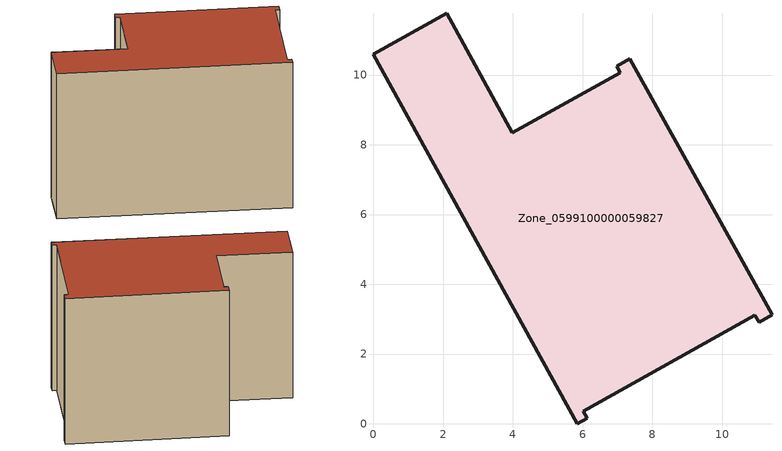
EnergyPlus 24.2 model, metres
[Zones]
Zone_0599100000059827
 floor ground (C_G): 3.98,8.34 7.08,10.06 6.97,10.25 7.35,10.46 11.43,3.12 11.06,2.91 10.94,3.11 6.02,0.36 6.13,0.16 5.84,0 0,10.59 2.1,11.77 z0
 wall outside (C_F): 7.35,10.46 6.97,10.25 7.08,10.06 3.98,8.34 2.1,11.77 0,10.59 5.84,0 6.13,0.16 6.02,0.36 10.94,3.11 11.06,2.91 11.43,3.12 7.35,10.46 z0:8.31
 roof outside (C_R): 7.08,10.06 3.98,8.34 2.1,11.77 0,10.59 5.84,0 6.13,0.16 6.02,0.36 10.94,3.11 11.06,2.91 11.43,3.12 7.35,10.46 6.97,10.25 z8.31
[BUILDING]
Pand.0599100000059827: North Axis=0; Terrain=City; Loads Convergence Tolerance Value=0.04; Temperature Convergence Tolerance Value=0.4; Solar Distribution=FullExterior; Maximum Number of Warmup Days=25; Minimum Number of Warmup Days=1
[Site:Location]
Rotterdam.The.Hague.AP_ZH_NLD Design_Conditions: Latitude=51.96; Longitude=4.45; Time Zone=1; Elevation=-4.5
[SITE:GROUNDTEMPERATURE:BUILDINGSURFACE]
18, 18, 18, 18, 18, 18, 18, 18, 18, 18, 18, 18
[MATERIAL] Thermal Absorptance=0.9; Solar Absorptance=0.7; Visible Absorptance=0.7
Name | Roughness | Thickness | Conductivity | Density | Specific Heat
G.TC.1965-1974 | MediumSmooth | 0.15 | 0.882353 | 540 | 1210
F.TC.1965-1974 | Rough | 0.3 | 0.697674 | 1920 | 840
R.TC.1965-1974 | MediumRough | 0.2 | 0.232558 | 1500 | 1000
[CONSTRUCTION]
C_G: G.TC.1965-1974
C_F: F.TC.1965-1974
C_R: R.TC.1965-1974
[ZONE]
Zone_0599100000059827: Type=1; Multiplier=1; Ceiling Height=Autocalculate; Volume=Autocalculate; Floor Area=autocalculate; Part of Total Floor Area=Yes
[ZONEINFILTRATION:DESIGNFLOWRATE]
Infil_Zone_0599100000059827: Zone or ZoneList or Space or SpaceList=Zone_0599100000059827; Schedule=AlwaysOn; Design Flow Rate Calculation Method=Flow/Area; Flow Rate per Floor Area=0.003; Constant Term Coefficient=1; Temperature Term Coefficient=0; Velocity Term Coefficient=0; Velocity Squared Term Coefficient=0
[HVACTEMPLATE:ZONE:IDEALLOADSAIRSYSTEM]
Zone_0599100000059827: Maximum Heating Supply Air Temperature=50; Minimum Cooling Supply Air Temperature=13; Maximum Heating Supply Air Humidity Ratio=0.0156; Minimum Cooling Supply Air Humidity Ratio=0.0077; Heating Limit=NoLimit; Cooling Limit=NoLimit; Dehumidification Control Type=ConstantSensibleHeatRatio; Cooling Sensible Heat Ratio=0.7; Dehumidification Setpoint=60; Humidification Control Type=None; Humidification Setpoint=30; Outdoor Air Method=None; Outdoor Air Flow Rate per Person=0.00944; Outdoor Air Flow Rate per Zone Floor Area=0; Outdoor Air Flow Rate per Zone=0; Demand Controlled Ventilation Type=None; Outdoor Air Economizer Type=NoEconomizer; Heat Recovery Type=None; Sensible Heat Recovery Effectiveness=0.7; Latent Heat Recovery Effectiveness=0.65
[ZONECONTROL:THERMOSTAT]
ThermostatControl_Zone_0599100000059827: Zone or ZoneList=Zone_0599100000059827; Control Type Schedule=DualSetpointControlType; Control 1=Thermostat_Zone_0599100000059827; Temperature Difference Between Cutout And Setpoint=0
[THERMOSTATSETPOINT:DUALSETPOINT]
Thermostat_Zone_0599100000059827: Heating Setpoint Temperature Schedule=HeatingSetpoint_Zone_0599100000059827; Cooling Setpoint Temperature Schedule=CoolingSetpoint_Zone_0599100000059827
[SCHEDULE:COMPACT]
HeatingSetpoint_Zone_0599100000059827: Through: 12/31, For: AllDays, Until: 24:00, 21
CoolingSetpoint_Zone_0599100000059827: Through: 12/31, For: AllDays, Until: 24:00, 24
DualSetpointControlType: Through: 12/31, For: AllDays, Until: 24:00, 4
AlwaysOn: Through: 12/31, For: AllDays, Until: 24:00, 1
